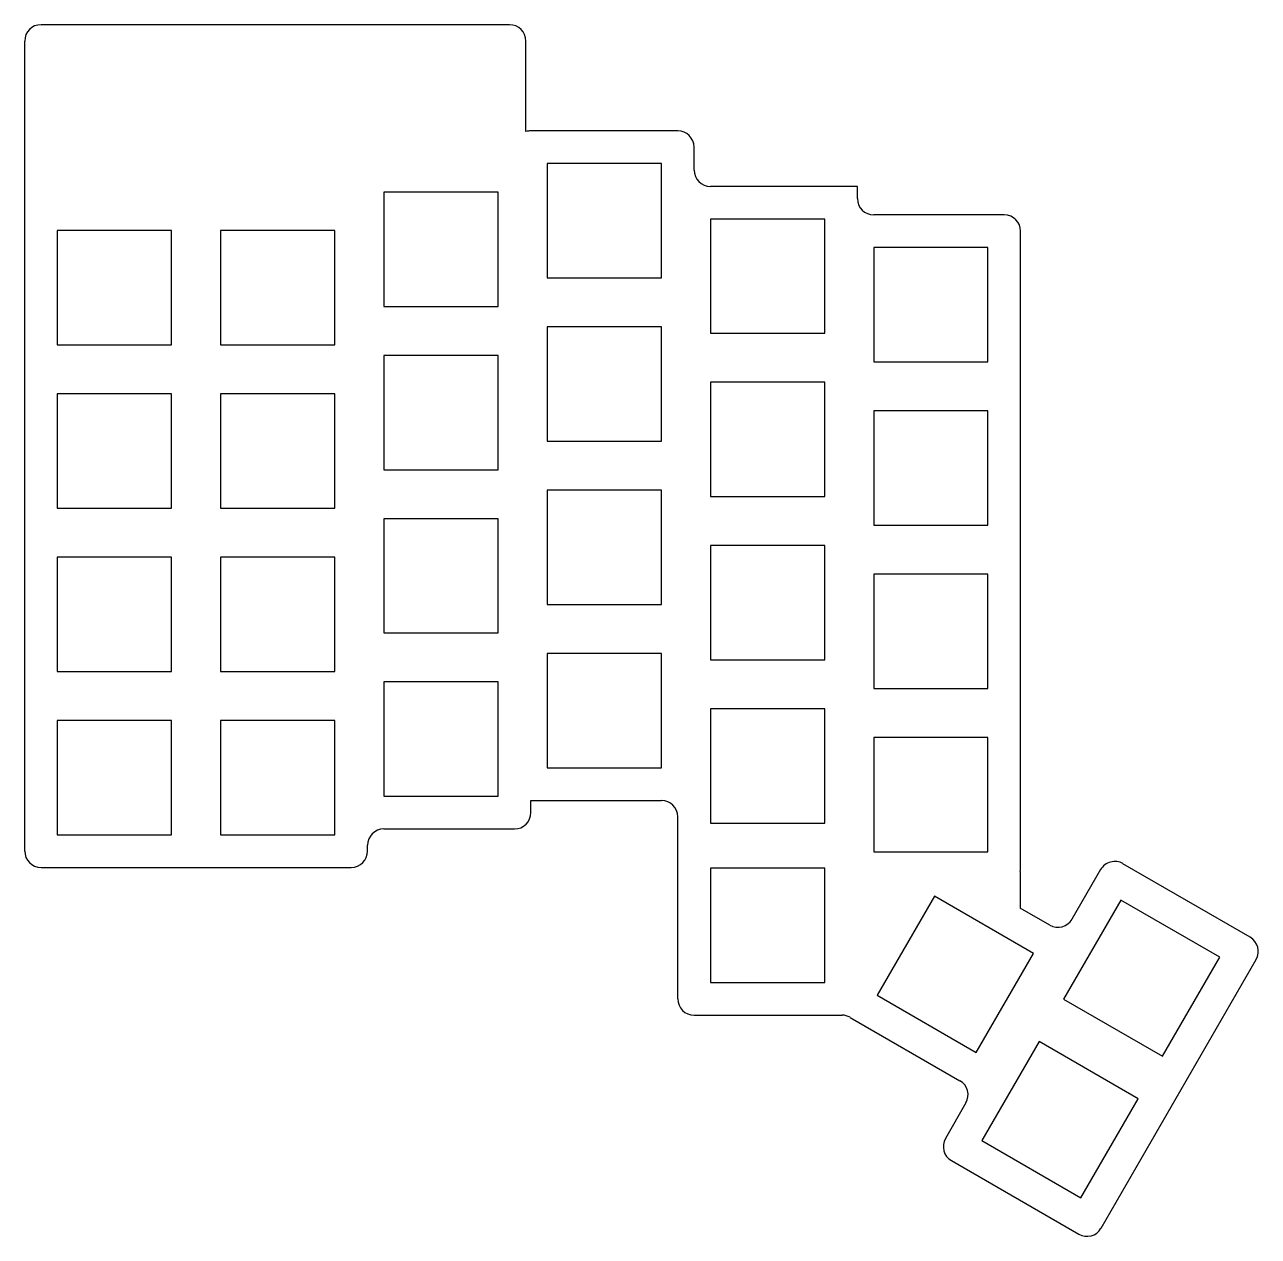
# Model space of a CAD drawing. Header units: millimetres. Extents: x -11 to 140, y -56 to 92.
import ezdxf

# ---------------------------------------------------------------- set-up
doc = ezdxf.new("R2010")
doc.units = ezdxf.units.MM

msp = doc.modelspace()

# ---------------------------------------------------------------- linework, layer by layer
at = {"linetype": 'CONTINUOUS'}
for p, q in [((48.4, 92.2), (-9, 92.2)), ((-11, -9), (-11, 90.2)), ((50.4, 79.11), (50.4, 90.2)), ((69, 79.2), (51, 79.2)), ((71, 74.4), (71, 77.2)), ((67, 75.2), (53, 75.2)), ((53, 75.2), (53, 61.2)), ((67, 61.2), (67, 75.2)), ((47, 71.7), (33, 71.7)), ((33, 71.7), (33, 57.7)), ((47, 57.7), (47, 71.7)), ((91, 72.4), (73, 72.4)), ((91, 70.9), (91, 72.4)), ((87, 68.4), (73, 68.4)), ((73, 68.4), (73, 54.4)), ((87, 54.4), (87, 68.4)), ((109, 68.9), (93, 68.9)), ((7, 67), (-7, 67)), ((-7, 67), (-7, 53)), ((7, 53), (7, 67)), ((27, 67), (13, 67)), ((13, 67), (13, 53)), ((27, 53), (27, 67)), ((111, -11.1), (111, 66.9)), ((107, 64.9), (93, 64.9)), ((93, 64.9), (93, 50.9)), ((107, 50.9), (107, 64.9)), ((53, 61.2), (67, 61.2)), ((33, 57.7), (47, 57.7)), ((67, 55.2), (53, 55.2)), ((53, 55.2), (53, 41.2)), ((67, 41.2), (67, 55.2)), ((-7, 53), (7, 53)), ((13, 53), (27, 53)), ((73, 54.4), (87, 54.4)), ((47, 51.7), (33, 51.7)), ((33, 51.7), (33, 37.7)), ((47, 37.7), (47, 51.7)), ((93, 50.9), (107, 50.9)), ((87, 48.4), (73, 48.4)), ((73, 48.4), (73, 34.4)), ((87, 34.4), (87, 48.4)), ((7, 47), (-7, 47)), ((-7, 47), (-7, 33)), ((7, 33), (7, 47)), ((27, 47), (13, 47)), ((13, 47), (13, 33)), ((27, 33), (27, 47)), ((107, 44.9), (93, 44.9)), ((93, 44.9), (93, 30.9)), ((107, 30.9), (107, 44.9)), ((53, 41.2), (67, 41.2)), ((33, 37.7), (47, 37.7)), ((67, 35.2), (53, 35.2)), ((53, 35.2), (53, 21.2)), ((67, 21.2), (67, 35.2)), ((73, 34.4), (87, 34.4)), ((-7, 33), (7, 33)), ((13, 33), (27, 33)), ((47, 31.7), (33, 31.7)), ((33, 31.7), (33, 17.7)), ((47, 17.7), (47, 31.7)), ((93, 30.9), (107, 30.9)), ((87, 28.4), (73, 28.4)), ((73, 28.4), (73, 14.4)), ((87, 14.4), (87, 28.4)), ((7, 27), (-7, 27)), ((-7, 27), (-7, 13)), ((7, 13), (7, 27)), ((27, 27), (13, 27)), ((13, 27), (13, 13)), ((27, 13), (27, 27)), ((107, 24.9), (93, 24.9)), ((93, 24.9), (93, 10.9)), ((107, 10.9), (107, 24.9)), ((53, 21.2), (67, 21.2)), ((33, 17.7), (47, 17.7)), ((67, 15.2), (53, 15.2)), ((53, 15.2), (53, 1.2)), ((67, 1.2), (67, 15.2)), ((73, 14.4), (87, 14.4)), ((-7, 13), (7, 13)), ((13, 13), (27, 13)), ((47, 11.7), (33, 11.7)), ((33, 11.7), (33, -2.3)), ((47, -2.3), (47, 11.7)), ((93, 10.9), (107, 10.9)), ((87, 8.4), (73, 8.4)), ((73, 8.4), (73, -5.6)), ((87, -5.6), (87, 8.4)), ((7, 7), (-7, 7)), ((-7, 7), (-7, -7)), ((7, -7), (7, 7)), ((27, 7), (13, 7)), ((13, 7), (13, -7)), ((27, -7), (27, 7)), ((107, 4.9), (93, 4.9)), ((93, 4.9), (93, -9.1)), ((107, -9.1), (107, 4.9)), ((53, 1.2), (67, 1.2)), ((33, -2.3), (47, -2.3)), ((51, -4.3), (51, -2.8)), ((51, -2.8), (67, -2.8)), ((69, -27.1), (69, -4.8)), ((73, -5.6), (87, -5.6)), ((-7, -7), (7, -7)), ((13, -7), (27, -7)), ((33, -6.3), (49, -6.3)), ((31, -9), (31, -8.3)), ((93, -9.1), (107, -9.1)), ((139.11, -19.55), (123.53, -10.55)), ((-9, -11), (29, -11)), ((87, -11.1), (73, -11.1)), ((73, -11.1), (73, -25.1)), ((87, -25.1), (87, -11.1)), ((110.96, -11.5), (110.96, -15.99)), ((120.79, -11.28), (117.29, -17.34)), ((100.44, -14.54), (93.44, -26.66)), ((112.56, -21.54), (100.44, -14.54)), ((123.26, -15.01), (116.26, -27.14)), ((135.38, -22.01), (123.26, -15.01)), ((114.56, -18.07), (110.96, -15.99)), ((105.56, -33.66), (112.56, -21.54)), ((120.85, -55.19), (139.85, -22.28)), ((128.38, -34.14), (135.38, -22.01)), ((73, -25.1), (87, -25.1)), ((93.44, -26.66), (105.56, -33.66)), ((116.26, -27.14), (128.38, -34.14)), ((71, -29.1), (89.12, -29.1)), ((90.12, -29.37), (103.56, -37.13)), ((113.26, -32.33), (106.26, -44.46)), ((125.38, -39.33), (113.26, -32.33)), ((104.29, -39.86), (101.79, -44.19)), ((118.38, -51.46), (125.38, -39.33)), ((106.26, -44.46), (118.38, -51.46)), ((102.53, -46.92), (118.11, -55.92))]:
    msp.add_line(p, q, dxfattribs=at)
for centre, start, end in [((-9, 90.2), 90, 180), ((48.4, 90.2), 0, 90), ((51, 77.2), 90, 107.4576), ((69, 77.2), 0, 90), ((73, 74.4), 180, 270), ((93, 70.9), 180, 270), ((109, 66.9), 0, 90), ((67, -4.8), 0, 90), ((49, -4.3), 270, 0), ((33, -8.3), 90, 180), ((-9, -9), 180, 270), ((29, -9), 270, 0), ((122.53, -12.28), 60, 150), ((109, -11.1), 348.5217, 0), ((115.56, -16.34), 240, 330), ((138.11, -21.28), 330, 60), ((71, -27.1), 180, 270), ((89.12, -31.1), 60, 90), ((102.56, -38.86), 330, 60), ((103.53, -45.19), 150, 240), ((119.11, -54.19), 240, 330)]:
    msp.add_arc(centre, 2, start, end, dxfattribs=at)

doc.saveas('drawing.dxf')
